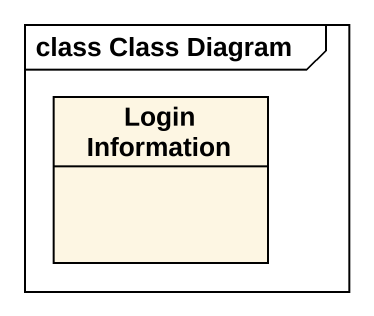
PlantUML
@startuml
mainframe class Class Diagram
hide circle
hide empty members
class "Login Information" as Login_Information
@enduml
